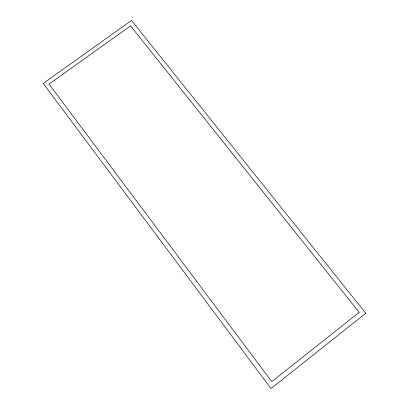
<?xml version="1.0" encoding="UTF-8"?>
<svg xmlns="http://www.w3.org/2000/svg" width="409" height="409" viewBox="0 0 409 409"><rect width="100%" height="100%" fill="white"/><g stroke="black" fill="none" stroke-linecap="round" stroke-linejoin="round"><path stroke-width="0.61" d="M359.163 312.369L271.781 381.648L49.039 84.126L130.563 25.905L359.163 312.369M365.794 313.294L271.009 388.55L43.206 83.431L131.493 20.45L365.794 313.294"/></g></svg>
